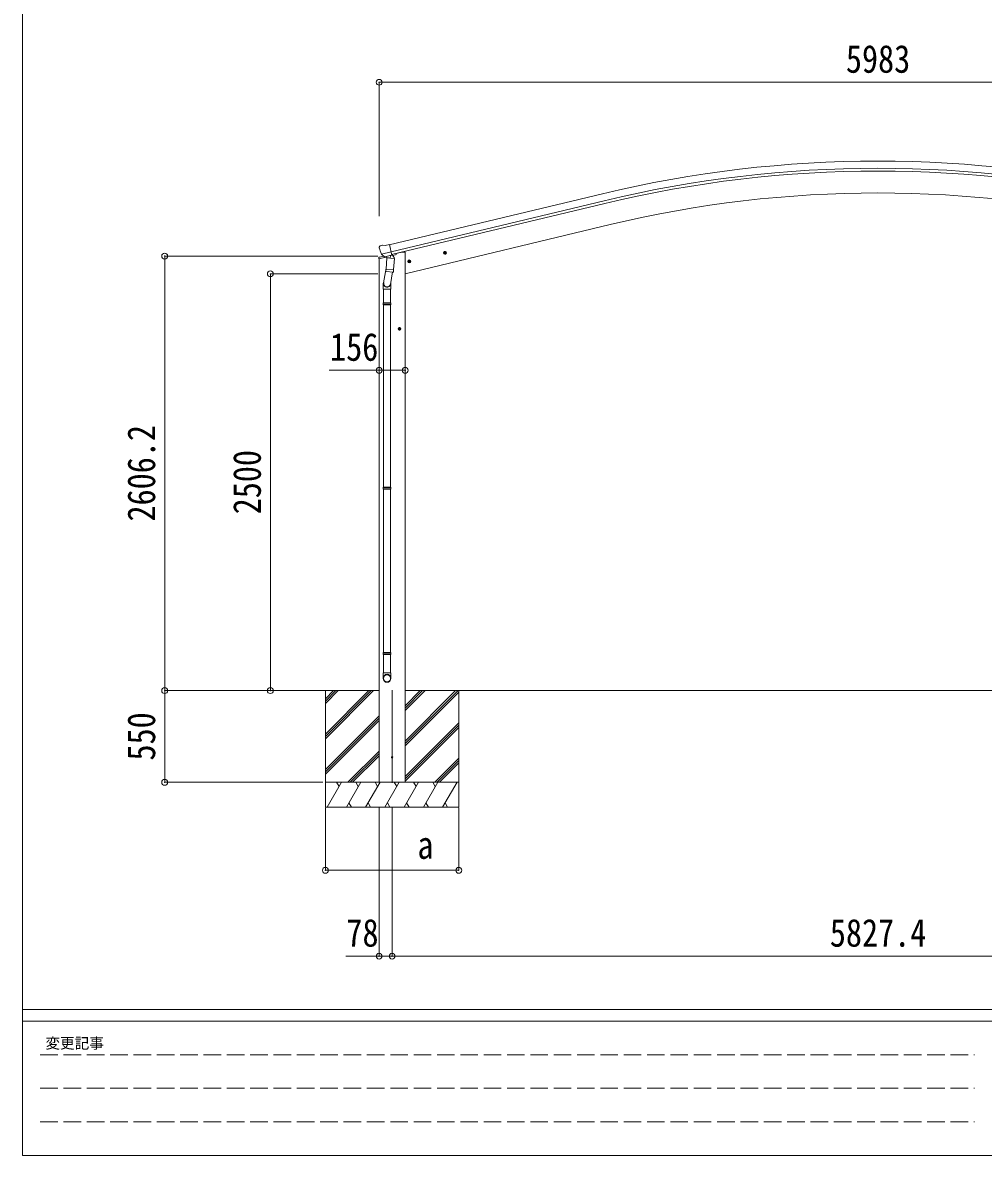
# Model space of a CAD drawing. Units: millimetres at full size. Extents: x -9783 to 9892, y -6828 to 6752.
# Drawn here: x -9783 to -4022, y -6828 to -34 of the extents above; entities that cross this region are included whole.
import ezdxf
from ezdxf.enums import TextEntityAlignment as Align

# ---------------------------------------------------------------- set-up
doc = ezdxf.new("R2010")
doc.units = ezdxf.units.MM
doc.header["$LTSCALE"] = 35
doc.header["$PDMODE"] = 32
doc.header["$PDSIZE"] = 35
doc.linetypes.add('DASHED3', pattern=[4, 3, -1])
for name, color, linetype, lineweight in [('0-0_0', 7, 'Continuous', 9), ('0-1_本体', 4, 'Continuous', 9), ('0-2_部品', 7, 'Continuous', 9), ('0-8_PARTS2', 2, 'Continuous', 9), ('0-A_寸法', 6, 'Continuous', 9), ('F-0_240', 7, 'Continuous', 9)]:
    doc.layers.add(name, color=color, linetype=linetype, lineweight=lineweight)
doc.styles.add('ＭＳ ゴシック', font='')
doc.styles.get('ＭＳ ゴシック').set_extended_font_data('MS Gothic')

msp = doc.modelspace()

# ---------------------------------------------------------------- linework, layer by layer
at = {"layer": '0-0_0'}
for p, q in [((-7645.06, -4040.61), (-8146.73, -4040.62)), ((-7967.51, -4089.21), (-7918.91, -4040.61)), ((-7967.51, -4040.62), (-7967.51, -4740.62)), ((-7967.51, -4301.35), (-7706.78, -4040.62)), ((-7967.51, -4315.49), (-7692.64, -4040.62)), ((-7967.51, -4329.63), (-7678.5, -4040.62)), ((-7967.51, -4117.5), (-7890.63, -4040.62)), ((-7967.51, -4103.36), (-7904.77, -4040.62)), ((-7489.06, -4343.39), (-7186.28, -4040.62)), ((-7489.06, -4357.54), (-7172.14, -4040.62)), ((-7489.06, -4159.55), (-7370.13, -4040.62)), ((-7489.06, -4145.41), (-7384.27, -4040.62)), ((-7489.06, -4131.26), (-7398.41, -4040.62)), ((-7489.06, -4371.68), (-7167.51, -4050.13)), ((-7488.56, -4040.62), (-1818.41, -4040.62)), ((-7167.51, -4040.62), (-7167.51, -4740.62)), ((-7967.51, -4513.48), (-7645.06, -4191.03)), ((-7967.51, -4527.62), (-7645.06, -4205.17)), ((-7967.51, -4541.76), (-7645.06, -4219.31)), ((-7489.06, -4555.53), (-7167.51, -4233.98)), ((-7489.06, -4569.67), (-7167.51, -4248.12)), ((-7489.06, -4583.81), (-7167.51, -4262.26)), ((-7832.52, -4590.62), (-7645.06, -4403.16)), ((-7818.38, -4590.62), (-7645.06, -4417.3)), ((-7804.23, -4590.62), (-7645.06, -4431.44)), ((-7312.02, -4590.62), (-7167.51, -4446.11)), ((-7297.88, -4590.62), (-7167.51, -4460.25)), ((-7283.73, -4590.62), (-7167.51, -4474.39)), ((-7167.51, -4590.62), (-7967.51, -4590.62)), ((-7957.22, -4740.62), (-7870.62, -4590.62)), ((-7885.62, -4616.6), (-7900.62, -4590.62)), ((-7841.75, -4740.62), (-7755.15, -4590.62)), ((-7770.15, -4616.6), (-7785.15, -4590.62)), ((-7726.28, -4740.62), (-7639.68, -4590.62)), ((-7654.68, -4616.6), (-7669.68, -4590.62)), ((-7500.51, -4590.62), (-7634.51, -4590.62)), ((-7610.81, -4740.62), (-7524.21, -4590.62)), ((-7539.21, -4616.6), (-7554.21, -4590.62)), ((-7495.34, -4740.62), (-7408.74, -4590.62)), ((-7423.74, -4616.6), (-7438.74, -4590.62)), ((-7379.87, -4740.62), (-7293.27, -4590.62)), ((-7323.27, -4590.62), (-7308.27, -4616.6)), ((-7264.4, -4740.62), (-7177.8, -4590.62)), ((-7967.51, -4740.62), (-7167.51, -4740.62)), ((-7826.75, -4714.64), (-7811.75, -4740.62)), ((-7711.28, -4714.64), (-7696.28, -4740.62)), ((-7595.81, -4714.64), (-7580.81, -4740.62)), ((-7480.34, -4714.64), (-7465.34, -4740.62)), ((-7364.87, -4714.64), (-7349.87, -4740.62)), ((-7249.4, -4714.64), (-7234.4, -4740.62))]:
    msp.add_line(p, q, dxfattribs=at)
at = {"layer": '0-1_本体'}
for p, q in [((-7584.11, -1366.89), (-6305.01, -1059.81)), ((-6294.93, -1101.79), (-7574.03, -1408.87)), ((-7570.1, -1425.24), (-6291.01, -1118.15)), ((-7489.55, -1540.62), (-6260.42, -1245.53)), ((-7489.55, -1540.62), (-6260.42, -1245.53)), ((-7509.55, -1411.24), (-7543.06, -1419.28)), ((-7489.55, -1411.24), (-7509.55, -1411.24)), ((-7489.55, -4590.62), (-7489.55, -1411.24)), ((-7645.05, -4590.62), (-7645.05, -1450.44)), ((-7616.48, -1434.11), (-7616.48, -1434.61))]:
    msp.add_line(p, q, dxfattribs=at)
for radius in [7073, 7029.83, 7013, 6882, 6882]:
    msp.add_arc((-4653.85, -7937.38), radius, 76.5, 103.5, dxfattribs=at)
at = {"layer": '0-2_部品'}
for p, q in [((-7644.77, -1382.8), (-7644.49, -1383.95)), ((-7640.55, -1374.22), (-7644.41, -1380.52)), ((-7637.45, -1371.98), (-7624.27, -1368.81)), ((-7630.71, -1423.11), (-7573.21, -1409.3)), ((-7613.86, -1438.02), (-7630.24, -1423.53)), ((-7609.71, -1371.49), (-7622.97, -1368.79)), ((-7609.71, -1371.49), (-7583.78, -1365.26)), ((-7542.33, -1418.74), (-7542.33, -1421.9)), ((-7240.65, -1412.13), (-7260.09, -1416.8)), ((-7257.67, -1416.22), (-7255.54, -1409.02)), ((-7252.5, -1421.66), (-7257.67, -1416.22)), ((-7255.54, -1409.02), (-7248.24, -1407.27)), ((-7248.03, -1424.19), (-7252.7, -1404.74)), ((-7248.24, -1407.27), (-7243.07, -1412.71)), ((-7646.89, -1450.94), (-7604.08, -1440.66)), ((-7646.89, -1444.05), (-7646.89, -1450.94)), ((-7617.65, -1434.66), (-7644.59, -1441.13)), ((-7611.15, -1438.58), (-7603.63, -1436.78)), ((-7610.32, -1438.47), (-7608.79, -1438.1)), ((-7608.79, -1438.1), (-7572.08, -1429.29)), ((-7606.95, -1438.33), (-7607, -1439.07)), ((-7606.25, -1440.11), (-7580.43, -1446.55)), ((-7599.33, -1445.46), (-7604, -1512.29)), ((-7553.64, -1448.65), (-7599.33, -1445.46)), ((-7597.55, -1442.28), (-7597.78, -1445.56)), ((-7578.03, -1431.11), (-7579.06, -1445.72)), ((-7572.08, -1429.29), (-7570.55, -1428.92)), ((-7569, -1426.82), (-7568.06, -1426.88)), ((-7568.06, -1426.88), (-7554.74, -1442.2)), ((-7564.37, -1431.13), (-7546.17, -1426.76)), ((-7558.31, -1515.49), (-7553.64, -1448.65)), ((-7554.74, -1442.2), (-7555.19, -1448.54)), ((-7454.57, -1463.49), (-7474.01, -1468.16)), ((-7471.59, -1467.58), (-7469.46, -1460.38)), ((-7466.42, -1473.02), (-7471.59, -1467.58)), ((-7469.46, -1460.38), (-7462.16, -1458.63)), ((-7461.96, -1475.55), (-7466.62, -1456.1)), ((-7462.16, -1458.63), (-7456.99, -1464.07)), ((-7603.64, -1507.17), (-7618.18, -1595.04)), ((-7604.86, -1524.76), (-7603.99, -1512.29)), ((-7604.47, -1526.12), (-7604.47, -1526.12)), ((-7558.31, -1515.49), (-7604, -1512.29)), ((-7603.02, -1526.9), (-7561.32, -1529.81)), ((-7564.86, -1529.57), (-7577.48, -1604.36)), ((-7558.33, -1515.49), (-7559.21, -1528.18)), ((-7620.33, -1632.2), (-7620.33, -1597.85)), ((-7574.33, -1597.55), (-7574.33, -1632.2)), ((-7574.33, -1632.2), (-7620.33, -1632.2)), ((-7618.33, -1632.2), (-7618.33, -1714.86)), ((-7576.33, -1632.2), (-7576.33, -1714.86)), ((-7620.33, -1716.86), (-7619.33, -1714.86)), ((-7574.33, -1716.86), (-7620.33, -1716.86)), ((-7574.33, -1724.86), (-7620.33, -1724.86)), ((-7575.33, -1714.86), (-7619.33, -1714.86)), ((-7575.33, -1726.86), (-7619.33, -1726.86)), ((-7618.33, -1726.86), (-7618.33, -2821.05)), ((-7576.33, -1726.86), (-7576.33, -2821.05)), ((-7574.33, -1716.86), (-7575.33, -1714.86)), ((-7574.33, -1724.86), (-7575.33, -1726.86)), ((-7574.33, -1716.86), (-7574.33, -1724.86)), ((-7512.82, -1870.74), (-7532.82, -1870.74)), ((-7530.33, -1870.74), (-7526.58, -1864.24)), ((-7526.58, -1877.24), (-7530.33, -1870.74)), ((-7526.58, -1864.24), (-7519.07, -1864.24)), ((-7522.82, -1880.74), (-7522.82, -1860.74)), ((-7519.07, -1864.24), (-7515.32, -1870.74)), ((-7620.33, -2823.05), (-7619.33, -2821.05)), ((-7574.33, -2823.05), (-7620.33, -2823.05)), ((-7574.33, -2831.05), (-7620.33, -2831.05)), ((-7575.33, -2821.05), (-7619.33, -2821.05)), ((-7575.33, -2833.05), (-7619.33, -2833.05)), ((-7618.33, -2833.05), (-7618.33, -3811.23)), ((-7576.33, -2833.05), (-7576.33, -3811.23)), ((-7574.33, -2823.05), (-7575.33, -2821.05)), ((-7574.33, -2831.05), (-7575.33, -2833.05)), ((-7574.33, -2823.05), (-7574.33, -2831.05)), ((-7620.33, -3813.23), (-7619.33, -3811.23)), ((-7574.33, -3813.23), (-7620.33, -3813.23)), ((-7574.33, -3821.23), (-7620.33, -3821.23)), ((-7575.33, -3811.23), (-7619.33, -3811.23)), ((-7575.33, -3823.23), (-7619.33, -3823.23)), ((-7618.33, -3823.23), (-7618.33, -3933.23)), ((-7576.33, -3823.23), (-7576.33, -3933.23)), ((-7574.33, -3813.23), (-7575.33, -3811.23)), ((-7574.33, -3821.23), (-7575.33, -3823.23)), ((-7574.33, -3813.23), (-7574.33, -3821.23)), ((-7620.33, -3967.38), (-7620.33, -3933.23)), ((-7574.33, -3933.23), (-7620.33, -3933.23)), ((-7574.33, -3967.38), (-7574.33, -3933.23))]:
    msp.add_line(p, q, dxfattribs=at)
for points in [[(-7630.98, -1422.53), (-7630.4, -1423.37), (-7630.24, -1423.53)], [(-7578.35, -1430.71), (-7568.63, -1428.38), (-7583.78, -1365.26)], [(-7243.07, -1412.71), (-7245.2, -1419.91), (-7252.5, -1421.66)], [(-7578.35, -1430.71), (-7578.59, -1430.86), (-7603.35, -1436.81), (-7603.63, -1436.78)], [(-7456.99, -1464.07), (-7459.12, -1471.27), (-7466.42, -1473.02)], [(-7620.33, -1716.86), (-7620.33, -1724.86), (-7619.33, -1726.86)], [(-7515.32, -1870.74), (-7519.07, -1877.24), (-7526.58, -1877.24)], [(-7620.33, -2823.05), (-7620.33, -2831.05), (-7619.33, -2833.05)], [(-7620.33, -3813.23), (-7620.33, -3821.23), (-7619.33, -3823.23)]]:
    msp.add_lwpolyline(points, dxfattribs=at)
for centre, radius in [((-7250.37, -1414.47), 8.5), ((-7250.37, -1414.47), 7.7), ((-7250.37, -1414.47), 6.5), ((-7464.29, -1465.82), 8.5), ((-7464.29, -1465.82), 7.7), ((-7464.29, -1465.82), 6.5), ((-7522.82, -1870.74), 8.5), ((-7522.82, -1870.74), 7.7), ((-7522.82, -1870.74), 6.5)]:
    msp.add_circle(centre, radius, dxfattribs=at)
at = {"layer": '0-2_部品', "color": 4}
msp.add_circle((-7567.3, -4440.62), 4.5, dxfattribs=at)
at = {"layer": '0-2_部品'}
for centre, radius, start, end in [((-7447.69, -1336.7), 202.4, 193.5, 205.09125), ((-7636.29, -1376.84), 5, 103.5, 148.5), ((-7623.57, -1371.73), 3, 78.5, 103.5), ((-7547.33, -1421.9), 5, 283.5, 0), ((-7643.89, -1444.05), 3, 103.5, 180), ((-7610.43, -1437.98), 0.5, 248.23754, 283.5), ((-7607.45, -1438.29), 0.5, 356, 103.5), ((-7606, -1439.14), 1, 176, 256), ((-7580.08, -1445.58), 1.03, 250.03897, 351.96569), ((-7577.44, -1431.19), 0.604, 100.59842, 172.20595), ((-7570.67, -1428.44), 0.5, 283.5, 318.76246), ((-7602.92, -1524.93), 1.95, 175.04017, 217.47766), ((-7602.88, -1524.9), 2, 217.40962, 266), ((-7561.18, -1527.82), 2, 266, 349.46843), ((-7590.33, -1597.85), 30, 177.45142, 180)]:
    msp.add_arc(centre, radius, start, end, dxfattribs=at)
for centre, major_axis, ratio, start_param, end_param in [((-7641.85, -1382.09), (-1.57, -2.57), 0.99628, 4.712389, 5.4996506), ((-7611.87, -1435.76), (-0.73, -2.92), 0.997631, 5.8041905, 6.6006116), ((-7611.82, -1435.53), (2.63, 3.16), 0.650902, 4.0958226, 4.1686332), ((-7611.85, -1435.66), (-0.73, -2.92), 0.997631, 0.3902369, 0.4789948), ((-7597.33, -1597.55), (23, 0), 0.996195, 2.5560258, 6.5663028), ((-7597.33, -1597.55), (21, 0), 0.996195, 2.9349147, 5.9512394), ((-7597.33, -3965.63), (-23, 0), 0.996195, 3.1415927, 6.2831853), ((-7597.33, -3967.38), (-23, 0), 0.996195, 3.1415927, 6.2831853), ((-7597.33, -3967.38), (0, -23.43), 0.981806, 4.712389, 7.8539816)]:
    msp.add_ellipse(centre, major_axis=major_axis, ratio=ratio, start_param=start_param, end_param=end_param, dxfattribs=at)
msp.add_ellipse((-7597.33, -3967.38), major_axis=(21, 0), ratio=0.996195, dxfattribs=at)
at = {"layer": '0-8_PARTS2', "color": 6}
msp.add_line((-7645.06, -391.62), (-1662.04, -391.62), dxfattribs=at)
at = {"layer": '0-8_PARTS2'}
msp.add_line((-7567.3, -4038.12), (-7567.3, -4593.12), dxfattribs=at)
at = {"layer": '0-A_寸法'}
for p, q in [((-7645.06, -391.62), (-7645.06, -1193.95)), ((-8931.34, -1434.41), (-7652.51, -1434.41)), ((-8931.34, -4040.62), (-8931.34, -1434.41)), ((-8297.63, -1540.64), (-7652.51, -1540.64)), ((-8297.63, -4040.62), (-8297.63, -1540.64)), ((-7645.06, -2119.37), (-7945.06, -2119.37)), ((-7489.06, -2119.37), (-7645.06, -2119.37)), ((-8931.34, -4040.62), (-7982.32, -4040.62)), ((-8931.34, -4040.62), (-7985.07, -4040.62)), ((-8931.34, -4040.62), (-8931.34, -4590.62)), ((-8297.63, -4040.62), (-7985.07, -4040.62)), ((-8931.34, -4590.62), (-7983.35, -4590.62)), ((-7967.51, -5118.52), (-7967.51, -4744.11)), ((-7645.3, -5633.51), (-7645.3, -4744.11)), ((-7567.3, -5633.51), (-7567.3, -4744.11)), ((-7645.3, -5633.51), (-7845.3, -5633.51)), ((-7645.3, -5633.51), (-7567.3, -5633.51)), ((-7567.3, -5633.51), (-1739.91, -5633.51))]:
    msp.add_line(p, q, dxfattribs=at)
msp.add_lwpolyline([(-7967.51, -5118.52), (-7167.51, -5118.52), (-7167.51, -4744.11)], dxfattribs=at)
for p in [(-7645.06, -391.62), (-8931.34, -1434.41), (-8297.63, -1540.64), (-7645.06, -2119.37), (-7489.06, -2119.37), (-8931.34, -4040.62), (-8297.63, -4040.62), (-8931.34, -4590.62), (-7967.51, -5118.52), (-7167.51, -5118.52), (-7645.3, -5633.51), (-7567.3, -5633.51)]:
    msp.add_point(p, dxfattribs=at)
at = {"layer": 'F-0_240', "color": 5}
for p, q in [((-9783.03, 6751.9), (-9783.03, -6828.1)), ((-9783.03, -5953.1), (9396.97, -5953.1)), ((-9783.03, -6023.1), (6285.75, -6023.1)), ((-9783.03, -6828.1), (9396.97, -6828.1))]:
    msp.add_line(p, q, dxfattribs=at)
at = {"layer": 'F-0_240', "color": 4, "linetype": 'DASHED3'}
for p, q in [((-9678.03, -6224.35), (-4074.25, -6224.35)), ((-9678.03, -6425.6), (-4074.25, -6425.6)), ((-9678.03, -6626.85), (-4074.25, -6626.85))]:
    msp.add_line(p, q, dxfattribs=at)

# ---------------------------------------------------------------- texts
at = {"layer": '0-A_寸法', "color": 7, "style": 'ＭＳ ゴシック', "width": 0.85}
for s, p in [('5983', (-4846.05, -384.62)), ('156', (-7939.44, -2112.37)), ('a', (-7415.64, -5099.52)), ('78', (-7841.55, -5626.51)), ('5827.4', (-4942.35, -5626.51))]:
    msp.add_text(s, height=166.8, dxfattribs=at).set_placement(p, align=Align.BOTTOM_LEFT)
for s, p in [('2606.2', (-8938.34, -3026.27)), ('2500', (-8304.63, -2983.13)), ('550', (-8938.34, -4460))]:
    msp.add_text(s, height=166.8, rotation=90, dxfattribs=at).set_placement(p, align=Align.BOTTOM_LEFT)
at = {"layer": 'F-0_240', "style": 'ＭＳ ゴシック'}
msp.add_text('変更記事', height=64.15, dxfattribs=at).set_placement((-9646.27, -6206.85), align=Align.BOTTOM_LEFT)

doc.saveas('drawing.dxf')
